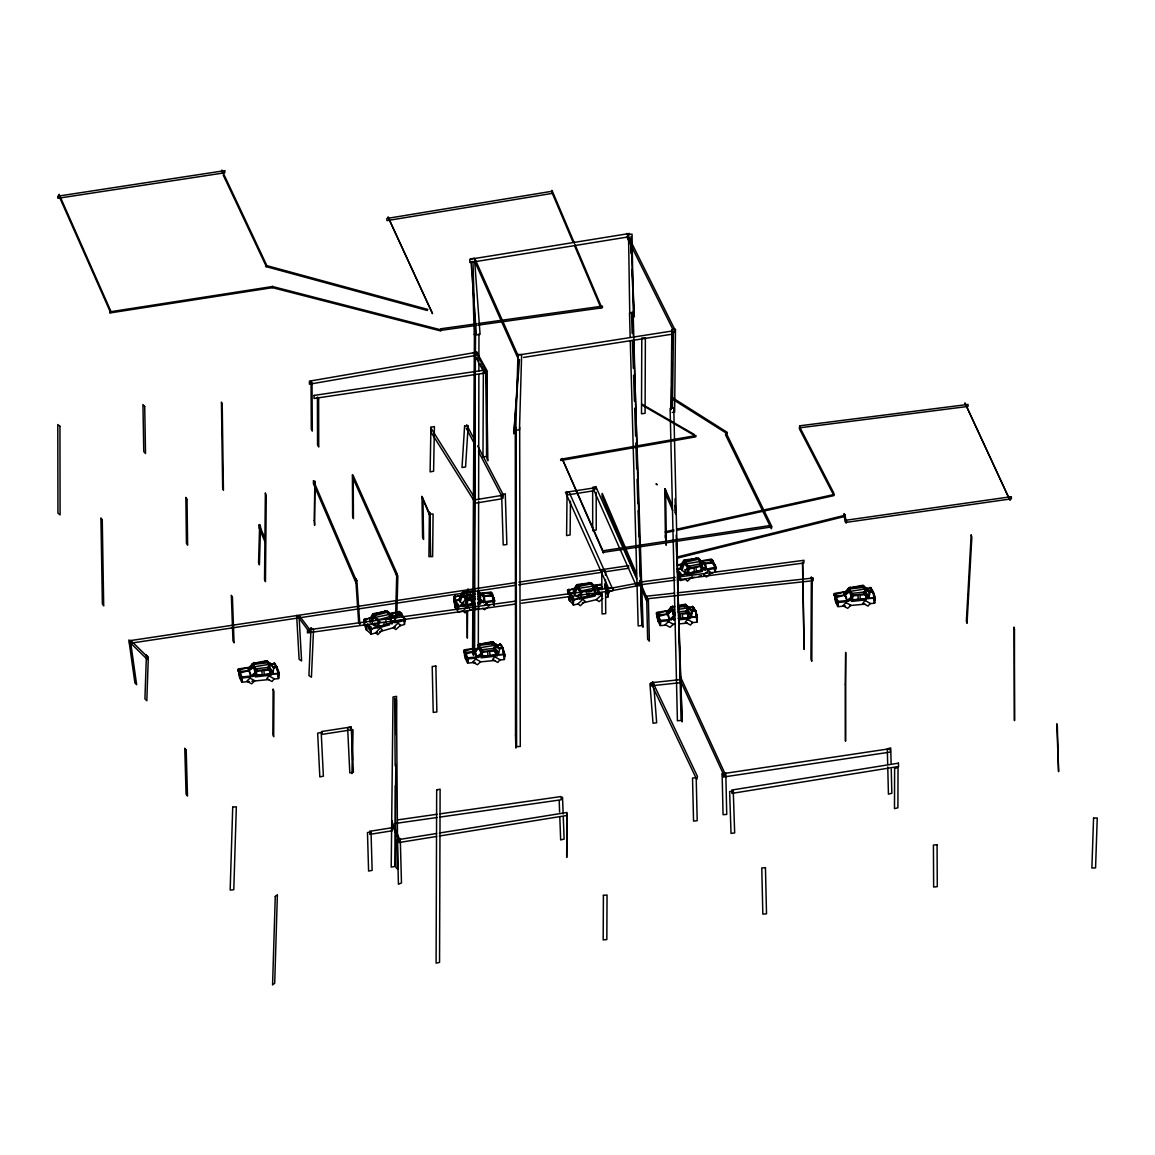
<?xml version="1.0" encoding="UTF-8"?>
<svg xmlns="http://www.w3.org/2000/svg" width="1155" height="1155" viewBox="0 0 1155 1155"><rect width="100%" height="100%" fill="white"/><g stroke="black" fill="none" stroke-linecap="round" stroke-linejoin="round"><path stroke-width="1.5" d="M238.955 674.361L238.955 668.846L248.556 667.402M464.729 655.289L464.729 649.76L474.33 648.316M351.986 773.59L352.636 729.484L352.564 760.264M474.719 608.728L474.633 649.197L478.314 649.009L478.401 608.541M474.734 605.206L474.936 503.147M474.936 501.385L475.239 355.336M475.239 353.574L475.283 332.452M478.401 606.779L478.618 501.198M478.618 499.436L478.877 374.494M478.877 370.972L478.892 363.941M478.906 358.656L478.964 334.026M474.286 355.336L472.539 653.499L473.637 655.448L475.514 335.99L474.416 334.04L474.301 353.56M811.315 582.409L810.94 659.173L811.806 661.281L812.196 579.016L811.344 576.923L811.33 579.666M657.397 617.723L657.44 612.222L667.027 610.807M834.993 598.781L835.022 593.28L847.019 591.504M466.967 610.461L467.327 638.138L467.587 610.923M466.995 607.443L467.154 590.811L467.616 607.905M395.819 764.408L394.736 866.495L391.213 867.116L393.018 696.97L396.54 696.35L396.136 734.623M567.062 493.445L566.585 535.617L570.094 534.938L570.469 501.198M671.026 409.722L671.82 329.536L675.473 329.204L674.635 412.176L672.21 412.393M671.344 408.74L671.633 387.084M671.69 381.67L671.936 362.713M672.109 349.185L672.311 332.943M672.47 408.033L673.437 332.236L672.354 330.229M696.812 616.207L696.884 614.33L697.302 619.239L697.014 617.42M366.366 625.028L366.106 629.619L370.986 633.85L371.361 627.295L367.709 624.119M483.815 599.893L483.642 602.823L478.459 598.319L478.762 592.486L483.974 596.962M569.487 595.619L569.198 600.21L573.356 604.628L573.775 598.088L569.617 593.656M680.67 578.756L680.584 580.07L677.465 576.749M680.887 575.479L681.002 573.515L677.884 570.195M458.29 608.844L458.578 604.917L455.171 600.326L454.709 606.851L457.25 610.302M518.046 372.184L513.86 433.818L519.49 359.508M518.797 362.28L518.985 359.797M462.765 597.005L463.227 591.649M667.287 613.854L667.518 611.255L672.643 605.956L672.326 609.898L667.171 615.167M474.59 651.348L474.835 648.764M221.673 171.821L221.847 170.088L266.545 264.928L266.372 266.661L223.175 174.983M401.55 615.528L401.752 613.406L399.515 611.471M674.361 332.395L674.679 329.305L626.92 233.44M713.213 563.322L713.444 561.215L711.552 559.179M491.034 594.262L491.294 592.169L492.81 594.276L492.304 596.023M576.417 589.974L577.096 584.603L591.418 582.683M568.217 593.843L568.852 589.137L570.007 593.583M677.379 572.259L677.624 570.483L680.165 575.753L686.705 573.559L684.828 569.632M364.619 622.126L365.11 618.589L366.279 621.506M372.43 619.037L373.325 613.652L387.272 611.038M576.172 587.78L576.619 585.123L582.351 584.531M462.794 591.851L462.014 595.258L458.838 600.023L461.942 593.121M714.873 566.34L715.292 564.55L715.768 569.372L715.32 567.856M474.806 609.291L475.557 606.202L467.948 588.862L467.198 591.952L472.785 604.671M371.78 624.465L373.527 617.55L379.403 619.672L377.223 628.32M600.874 307.779L601.235 306.393L574.988 244.514M575.262 593.598L576.735 588.473L582.293 590.869L581.802 592.587M579.853 599.416L581.326 594.291M682.013 570.743L683.962 563.914L689.535 566.311L687.081 574.858M460.152 602.217L462.289 595.489L467.501 598.131L464.83 606.563M370.957 621.347L373.022 617.015L377.57 620.466M376.126 623.469L374.855 626.111L371.448 623.527M578.843 594.522L577.514 597.092L573.443 593.439L576.273 587.924L580.359 591.577L579.593 593.049M460.672 597.467L464.989 591.721L462.072 596.471M372.675 617.319L375.014 613.55L370.134 622.401L369.716 618.95L372.863 613.897L373.267 617.348M575.002 590.537L578.828 584.589L576.518 588.097M681.479 567.192L686.07 560.016L683.746 563.524L684.323 560.031L698.645 558.11M691.383 611.168L695.859 611.183L693.505 607.429L689.03 607.415L686.099 611.197L689.838 618.748L691.744 616.236M868.979 592.212L873.454 592.241L871.101 588.487L866.625 588.458L863.695 592.255L865.182 595.273M272.898 667.633L277.373 667.648L275.034 663.952L270.559 663.937L267.585 667.648L269.101 670.665M273.273 672.701L271.367 675.199L269.851 672.167M498.671 648.561L503.147 648.576L500.808 644.865L496.332 644.851L493.373 648.561L497.155 656.112M252.526 676.642L257.377 670.737L253.465 665.511L250.852 668.658M474.344 652.33L476.625 649.572M674.592 615.832L670.997 620.134M477.939 648.013L479.253 646.439L483.165 651.665L478.3 657.57L476.322 654.943M668.196 613.478L671.979 609.003L674.91 612.944M848.593 601.192L853.487 595.316L849.575 590.046L848.246 591.605M478.56 644.851L479.917 643.436L479.599 647.334L474.474 652.633M249.047 667.835L254.129 662.508L253.811 666.406L251.083 669.236M848.867 588.429L850.239 587.014L849.921 590.956L847.164 593.757M845.114 592.298L847.51 589.844M844.767 596.211L845.965 594.984M692.307 576.706L687.499 581.182L685.319 579.175M464.093 609.739L467.818 606.548L469.464 608.108M467.573 610.793L465.104 612.915L462.852 610.793M602.809 598.478L599.127 601.611L596.327 599.517L601.235 595.33L602.26 596.096M703.554 574.945L708.463 570.758L711.263 572.866L706.369 577.038L704.593 575.71M484.147 605.494L486.645 603.531L489.576 605.769M488.334 606.75L484.595 609.71L482.732 608.295M370.206 617.665L363.854 620.163L366.063 622.588M569.805 593.785L574.165 592.327M677.032 569.213L681.392 567.755M574.165 588.473L567.625 590.667L570.151 594.406L574.511 592.948M677.032 565.373L681.392 563.914M677.379 569.848L681.739 568.39M389.091 619.513L390.491 619.08M394.519 615.976L401.464 613.926L405.535 619.975L396.872 622.545L395.241 620.12M377.483 632.377L370.726 634.34L370.712 629.129L404.423 619.253L404.452 624.48L399.962 625.793M379.721 631.713L395.458 627.107M459.762 599.214L455.287 600.456L457.669 607.111L464.368 605.234L463.169 601.914M249.942 670.261L240.5 672.917L237.728 670.463L247.17 667.792L249.018 669.438M460.513 595.403L453.814 597.265L455.546 601.091L460.008 599.849M844.132 595.301L836.581 597.409L833.794 594.883L843.237 592.255L845.085 593.93M391.054 616.294L377.844 619.946L378.725 627.8L389.726 624.768M386.449 619.47L391.949 617.968L388.455 611.933L374.696 615.673L377.31 620.206M255.067 663.475L258.619 662.537M479.325 644.808L480.855 644.403M483.223 643.768L484.407 643.451M673.567 606.924L674.751 606.62M849.647 588.386L854.714 587.043M380.717 621.924L378.623 622.473L378.999 626.429L384.24 625.057L383.98 622.415M588.776 592.024L591.057 591.476M593.944 594.753L589.05 595.937L588.862 593.338M596.644 588.4L602.102 587.115M703.871 563.828L712.967 561.705L716.432 567.928L707.336 570.05L704.738 565.387M601.019 593.352L573.039 599.893L573.097 605.119L577.76 604.036M605.682 592.255L608.006 591.707L608.079 596.947L605.74 597.496M601.928 594.19L600.109 594.623L597.51 589.96M605.567 593.338L609.19 592.486L605.74 586.264M582.423 602.939L596.413 599.676M685.002 579.464L680.338 580.561L680.266 575.32L715.248 567.148L715.306 572.375M689.665 578.381L694.328 577.283M698.992 576.201L701.316 575.652M710.643 573.472L712.981 572.923M370.885 618.012L363.897 619.629L364.865 623.325M389.538 613.68L398.865 611.515L398.951 614.229M261.81 662.291L265.174 661.526M486.457 643.465L487.583 643.205M488.709 642.96L492.088 642.194M680.309 605.754L683.688 605.003M856.779 587.058L859.017 586.552M861.269 586.061L862.395 585.802M673.813 529.856L665.41 531.719L665.511 532.802L673.928 530.939M676.613 529.235L833.636 494.585L833.737 495.654L676.729 530.318M582.365 592.558L580.936 592.861L578.106 586.668L592.371 583.622L595.215 589.801L585.701 591.836M592.645 487.309L596.168 486.587L596.168 489.489M252.613 663.475L266.762 660.732M478.401 644.403L492.55 641.646M609.753 588.473L639.495 582.813L639.48 585.412L609.739 591.071M671.127 606.938L673.481 606.49M678.202 605.581L685.276 604.224M848.723 587.996L862.872 585.282M475.167 599.387L473.983 599.604L474.2 603.531L475.384 603.314M477.549 598.94L479.065 598.665L479.267 602.592L477.751 602.881M479.339 602.823L493.719 600.254L493.82 605.494M457.856 611.933L462.65 611.082M469.84 609.782L472.236 609.364M477.044 608.497L479.44 608.079M482.718 596.399L492.16 594.724L494.975 601.091L485.519 602.766L483.425 597.987M677.292 565.142L679.689 564.708M701.273 560.882L710.859 559.179M574.858 588.848L567.654 590.133L567.798 594.219M594.031 585.455L601.235 584.17M475.846 352.362L309.453 381.164L309.41 384.196L475.802 355.394M470.836 258.836L474.46 258.229M253.869 663.663L251.905 663.981L254.042 666.854L268.711 664.414L266.574 661.526L255.818 663.331M481.606 644.259L477.694 644.909L479.816 647.782L494.484 645.327L492.362 642.454L483.555 643.927M674.506 610.028L672.557 610.36L670.42 607.429L672.369 607.111M678.245 606.144L685.088 605.018L687.225 607.949L678.418 609.392M853.877 587.52L848.001 588.473L850.138 591.403L864.821 588.992L862.669 586.076L855.826 587.202M629.605 233.454L469.796 259.283L469.883 262.517L627.916 236.977M475.254 596.716L465.812 598.247L466.36 606.187L473.449 605.047M477.607 596.341L479.975 595.951L480.523 603.892L478.156 604.282M436.619 833.477L398.764 839.57L398.764 842.573L436.619 836.465M439.42 833.029L567.004 812.47L567.004 815.473L439.42 836.018M466.808 593.28L463.862 593.757L466.028 600.051L470.922 599.272M470.72 592.659L474.618 592.039M478.748 598.016L480.697 597.713L478.531 591.403M472.871 598.954L474.835 598.651M518.321 355.047L672.354 330.98L672.412 334.156L523.518 357.415M373.801 614.012L372.675 614.186L372.141 616.857L373.253 616.683M374.913 613.839L378.277 613.319M515.534 582.64L129.692 640.707L129.548 643.364L515.39 585.296M518.869 582.149L628.623 565.632L628.493 568.289L605.206 571.783M518.725 584.805L601.87 572.288M270.14 664.154L274.933 663.432M495.914 645.082L500.707 644.36M471.933 600.008L466.302 600.831L466.505 604.83L472.135 603.993L457.755 606.693L457.828 610.187M688.611 607.631L693.404 606.924M868.603 588.328L871 587.967M397.667 819.891L437.11 814.246M439.925 813.856L561.099 796.546L561.186 799.78L440.026 817.076M394.938 823.515L437.211 817.48M477.073 323.703L440.647 328.8L440.488 330.417L476.914 325.32M478.415 323.516L602.506 306.147L602.347 307.764L478.257 325.132M516.444 601.019L307.504 629.937L307.418 632.868L516.357 603.95M521.54 600.311L613.276 587.621L613.19 590.537L521.454 603.242M675.184 577.428L639.552 582.178L639.394 584.906L675.025 580.157M677.927 577.067L803.995 560.291L803.837 563.019L677.768 579.796M461.192 595.807L453.857 596.731L454.045 602.203M478.314 593.67L490.543 592.125L490.63 594.868M380.125 612.569L385.38 611.962M481.13 657.83L495.712 656.156L495.134 648.2L480.552 649.875L481.014 656.242M673.61 607.718L671.604 607.949L673.12 614.33L675.112 614.114M677.595 607.27L686.561 606.245L688.062 612.641L679.097 613.666M678.144 611.919L687.86 610.836L688.409 618.777L678.692 619.86M466.043 592.111L463.04 592.443L464.527 595.446L475.499 594.248M472.02 591.461L474.012 591.245M477.491 594.031L479.484 593.814L477.997 590.811M674.433 593.15L646.67 596.182L646.482 598.868L813.091 580.72L813.264 578.02L677.22 592.847M678.678 679.804L651.073 682.735L651.073 685.825L653.037 685.622M655.015 685.406L680.642 682.677L680.642 679.588M683.847 560.55L687.283 560.204M390.462 613.623L400.251 612.612L402.445 615.283L394.606 616.091M248.007 670.68L239.937 671.503L240.745 678.115L250.823 677.075L250.216 672.123M473.781 651.593L465.71 652.416L466.533 659.029L476.611 658.004L476.004 653.037M844.074 595.172L836.018 595.966L836.812 602.607L846.889 601.625L846.297 596.644M668.5 613.926L658.422 614.908L659.216 621.563L669.308 620.567L668.702 615.586M249.379 681.479L242.045 682.186L242.131 676.902L278.831 673.307L278.745 678.606L273.851 679.082M251.833 681.233L268.956 679.559M475.167 662.393L467.818 663.114L467.919 657.816L504.605 654.235L504.518 659.519L499.624 660.01M480.061 661.916L494.73 660.487M675.285 618.965L660.617 620.351L660.487 625.635L665.381 625.173M680.18 618.503L697.302 616.885L697.187 622.155L692.293 622.617M845.417 605.985L838.082 606.678L838.212 601.409L874.898 597.944L874.898 600.297L874.465 595.374L874.783 603.213L869.888 603.675M850.311 605.523L864.994 604.137M672.73 624.48L675.17 624.249M680.064 623.787L687.398 623.094M679.126 614.446L680.382 614.33L680.67 618.243L678.158 618.474M470.518 591.042L472.944 590.84M691.513 559.294L696.855 558.948M584.271 583.867L589.628 583.52M595.056 585.441L601.033 585.137M462.577 594.796L463.747 594.738M596.529 588.198L602.52 587.881M604.513 587.78L606.519 587.678L605.032 584.921M639.61 585.34L636.073 585.368L592.861 487.843L596.384 487.829L636.723 578.843M498.426 647.912L502.901 647.941L504.663 654.64L497.949 654.611L497.069 651.261M272.638 666.998L277.128 667.013L278.889 673.712L272.161 673.683L271.281 670.333M868.719 591.577L873.194 591.605L874.956 598.348L868.242 598.304L867.362 594.926M691.138 610.519L695.613 610.547L697.36 617.29L690.647 617.246L689.333 612.193M385.669 611.529L394.418 616.106L392.397 615.312M697.216 558.529L705.575 563.524L706.34 569.242L701.634 566.556L700.868 560.854L705.59 563.539L699.757 560.204M595.821 586.841L598.348 588.083L589.988 583.102L595.056 586.451M460.917 604.57L463.516 605.899M595.576 591.793L599.113 593.814L598.94 592.486M386.911 612.294L390.621 614.619M477.852 591.62L484.465 596.182L483.007 595.229M700.666 561.503L702.947 563.062M477.852 591.707L481.722 594.406M390.751 614.734L384.384 610.88L385.597 611.803M391.964 615.629L394.1 617.218M702.991 562.918L695.888 557.822L697.158 558.803M595.763 587.491L588.66 582.394L589.931 583.376M704.117 563.77L705.229 564.622M479.108 593.381L484.104 597.265M495.914 645.674L499.494 648.46L492.882 641.761L495.206 644.764M867.405 590.234L869.802 592.111L863.204 585.383L865.499 588.386M688.611 608.237L692.206 611.053L685.622 604.325L687.918 607.328M477.852 592.125L480.162 593.944M392.729 616.005L388.903 612.973L390.058 618.791L391.372 619.86M392.686 620.928L395.01 622.776L394.447 619.86M595.446 586.928L592.717 584.675L593.136 590.523M705.07 564.319L699.944 560.117L700.378 565.964L705.46 570.195L705.257 567.264M596.644 587.909L597.842 588.891M594.493 591.663L598.232 594.767L598.03 591.822M595.879 585.614L597.048 586.639M482.761 593.627L483.945 594.71M480.105 599.936L481.13 600.86M690.127 574.699L691.152 575.623M604.643 584.084L606.216 585.773L605.668 587.548M270.14 664.76L267.108 660.833L273.721 667.532M500.519 644.201L501.977 646.093L501.79 648.013M274.746 663.273L276.305 667.46M275.439 666.334L276.016 667.085M871.491 590.869L872.357 592.024L870.812 587.808L870.913 590.104M693.217 606.765L694.776 610.966M693.606 609.436L694.473 610.576M307.793 629.85L299.535 618.878L299.318 615.702L309.641 629.403L309.858 632.594L308.833 631.222M604.527 585.397L608.541 593.93L608.497 590.638M680.497 575.768L678.692 572.938L680.035 577.096M364.98 621.448L363.738 619.47L364.07 625.072M374.61 623.224L376.934 627.05L370.596 629.562L367.492 624.451L366.626 630.341L364.273 624.494M493.95 604.325L492.506 596.052L490.572 592.645L490.904 595.792M475.499 351.928L486.082 370.798L485.966 373.888L485.259 372.632M476.798 357.516L477.506 358.786M478.213 360.042L478.921 361.298M480.336 363.811L481.029 365.067M481.736 366.337L483.151 368.849M497.747 647.493L496.073 644.432L490.861 642.194L491.987 644.23M271.411 665.554L270.284 663.519L265.072 661.281L265.636 662.291M868.055 591.129L866.394 588.097L861.182 585.816L861.731 586.827M690.459 610.085L688.799 607.054L683.587 604.772L684.698 606.794M466.663 424.78L473.998 438.813M477.665 445.83L503.349 494.961L502.916 498.325L478.473 451.547M466.245 428.159L473.579 442.192M496.217 644.822L497.733 647.84M270.443 663.908L271.194 665.41M626.602 236.53L672.773 329.189M866.539 588.487L868.04 591.504M868.791 593.02L869.542 594.536M865.932 596.774L866.683 598.29M688.957 607.443L689.708 608.945M691.195 611.962L691.946 613.478M578.222 595.504L579.478 598.131L572.938 600.326L570.426 595.099L569.603 600.947L568.448 596.5M1008.546 497.242L964.93 402.951L1010.048 500.433M612.511 588.675L568.996 491.915L565.43 492.247L608.945 589.007M404.943 618.647L404.943 621.448L404.51 620.452M399.053 840.71L392.296 825.031L392.166 822.057L399.399 838.862L399.529 841.836M672.412 505.746L665.222 488.969L664.847 492.059L672.759 510.524M675.285 512.459L676.007 514.134M636.477 573.602L602.26 493.416L602.029 496.433L636.246 576.619M639.466 580.575L646.901 598.001L646.67 601.033L639.726 584.762M574.439 243.229L552.018 190.373L551.657 191.744L572.981 242.03M574.627 245.9L600.326 306.479M714.281 569.17L715.45 572.129L715.176 567.452L710.903 559.699L711.076 561.258M607.054 593.728L608.223 596.702L607.949 592.024M492.853 600.744L494.022 605.263M395.761 621.78L394.418 616.12L389.928 613.666L390.953 617.997M464.238 652.041L463.819 650.034L464.729 654.279L464.31 652.257M238.464 671.127L238.031 669.106L238.955 673.351L238.522 671.329M834.516 595.547L834.112 593.54L835.007 597.799L834.603 595.792M873.83 597.828L874.537 602.794L873.021 591.476L873.267 593.381M696.147 615.398L695.426 610.432L695.671 612.338M502.728 647.811L504.287 659.115M277.792 673.264L278.499 678.187L276.94 666.897L277.445 670.723M598.752 591.143L598.348 588.112L593.641 585.412L594.406 591.115M502.974 649.731L503.392 652.907M695.916 614.243L696.956 621.751M402.214 616.828L402.041 615.283L398.937 612.02L399.096 613.565M391.574 621.015L391.935 624.162M713.617 564.636L713.444 563.077L713.501 564.405M606.389 589.209L606.216 587.65L606.26 588.978M492.535 596.124L492.867 599.257M503.638 652.647L503.277 649.226L499.87 643.682L500.043 645.4M277.676 670.015L274.096 662.753L274.269 664.472M277.85 671.734L278.081 674.015M874.118 598.593L873.57 592.905L870.163 587.303L870.495 590.71M696.422 616.395L695.989 611.847L692.581 606.245L692.899 609.667M390.607 620.379L390.852 622.978L386.189 624.407L385.828 620.509M653.802 685.868L653.6 683.24L649.933 683.659L653.008 723.218L656.675 722.785L654.004 688.51M492.608 597.467L492.723 598.868M474.835 263.297L480.076 334.315L476.452 334.936L471.023 261.377M586.754 592.529L587.043 596.5L581.586 597.611L581.297 593.627M478.632 644.577L478.776 646.67L473.954 651.665L476.755 657.022L481.837 652.691L479.051 647.349L473.969 651.68L473.81 649.572M673.293 612.468L673.827 620.394M402.056 616.611L401.983 615.211L404.351 619.571L404.553 624.22M630.933 236.732L634.312 316.961L631.727 269.505M630.717 245.438L631.049 253.465M562.528 797.21L563.164 813.957M563.265 816.744L564.116 839.079L560.666 839.93L559.829 817.61M559.193 800.863L559.612 812.023M633.33 335.484L632.637 314.636L631.467 312.673L632.175 333.506M633.503 340.696L643.118 627.252L641.949 625.288L640.736 588.805M632.406 340.451L633.33 368.243M633.575 375.187L634.442 401.247M634.673 408.191L635.611 435.969M635.842 442.928L636.708 468.973M637.069 479.397L637.878 503.71M638.109 510.654L638.989 536.714M639.278 545.391L640.318 576.648M675.098 498.758L675.588 514.322M676.238 535.083L682.114 721.947L680.613 680.064M675.126 505.313L675.343 512.228M676.31 543.384L676.974 564.145M677.408 577.976L680.555 678.332M472.958 261.362L475.181 336.538L474.257 334.373L472.409 271.728M392.036 820.685L392.123 823.919M640.606 582.005L633.128 312.471L629.504 312.933L630.168 337.274M640.664 583.751L641.819 625.476L638.181 625.952L630.269 340.754M400.309 840.003L400.28 838.516L397.233 839.873L398.446 884.268L401.478 882.925L400.352 841.475M891.097 763.036L890.722 747.92L887.314 748.801L887.675 763.917M891.241 769.086L891.833 793.268L888.426 794.164L887.762 766.949M802.667 562.211L804.097 649.399L802.855 583.376M802.523 563.034L802.812 580.474M632.218 244.542L632.059 234.133L628.522 234.783L629.735 312.875L633.272 312.211L632.261 247.141M605.451 575.248L605.422 570.974L601.769 571.306L601.899 589.786M605.48 579.507L605.552 589.454M605.567 590.884L605.725 613.623L602.073 613.955L601.914 592.631M395.169 765.924L394.678 698.226L396.497 700.074L397.71 869.296L395.905 867.448L395.313 785.66M519.678 427.22L520.284 746.462L516.603 746.621L515.982 427.393M596.182 492.377L596.24 530.001L592.717 530.708L592.645 490.196M430.642 556.147L429.848 512.474L429.891 542.966M515.505 735.331L515.866 748.05L515.505 427.235L515.505 735.331M799.953 425.776L799.953 427.783L968.063 406.43L968.063 404.423L799.953 425.776M353.112 475.427L353.112 478.459L396.598 575.609L396.598 572.577L353.112 475.427M436.677 789.919L436.099 963.155L439.55 962.389L440.113 789.154L436.677 789.919M483.353 372.661L482.978 456.976L486.529 456.384L486.89 372.069L483.353 372.661M641.79 338.242L641.501 413.822L645.082 413.288L645.371 337.708L641.79 338.242M894.62 768.422L894.49 808.616L897.897 807.793L898.027 767.584L894.62 768.422M273.1 689.261L272.854 734.566L273.692 736.702L273.937 691.383L273.1 689.261M474.878 258.691L474.849 261.723L517.844 358.093L517.859 355.061L474.878 258.691M603.401 895.342L603.184 939.881L606.837 939.564L607.054 895.024L603.401 895.342M666.204 537.696L666.132 545.247L665.468 535.559L666.204 537.696M59.179 194.444L59.165 196.379L110.577 312.543L110.591 310.608L59.179 194.444M265.347 493.199L264.538 579.651L265.462 581.687L266.271 495.25L265.347 493.199M845.359 684.236L845.503 741.221L845.677 652.402L845.359 684.236M429.386 514.062L428.924 556.652L432.634 556.609L433.082 514.004L429.386 514.062M322.072 731.462L322.043 734.378L350.571 729.96L350.6 727.058L322.072 731.462M566.86 814.058L566.715 857.313L566.86 814.058M314.276 520.573L314.622 525.366L314.853 481.101L314.276 520.573M430.916 427.235L430.108 471.89L433.601 471.226L434.41 426.57L430.916 427.235M657.108 484.667L656.213 483.931L657.108 484.667M314.102 395.414L314.03 398.475L485.909 372.95L485.966 369.889L314.102 395.414M278.398 670.766L278.846 675.675L278.398 670.766M504.186 651.68L504.62 656.589L504.186 651.68M369.889 831.282L369.817 834.358L392.296 830.763L392.382 827.673L369.889 831.282M396.743 573.804L395.631 615.716L396.743 617.81L397.854 575.883L396.743 573.804M259.658 524.601L258.561 562.846L259.413 564.867L260.51 526.622L259.658 524.601M313.496 480.697L313.409 483.714L355.928 582.755L356 579.738L313.496 480.697M517.945 354.47L515.78 429.978L519.476 430.05L521.641 354.542L517.945 354.47M232.718 807.128L230.163 890.072L233.786 889.711L236.342 806.782L232.718 807.128M275.265 896.424L272.566 984.912L274.702 983.237L277.388 894.735L275.265 896.424M642.353 404.438L642.339 405.261L694.429 435.392L694.458 434.569L642.353 404.438M146.411 655.13L144.924 698.89L146.829 700.71L148.316 656.964L146.411 655.13M259.196 524.818L259.081 527.893L265.101 542.042L265.217 538.952L259.196 524.818M1093.568 818.087L1091.879 868.026L1095.561 867.896L1097.25 817.971L1093.568 818.087M456.485 604.238L457.871 609.032L456.485 604.238M311.027 628.002L308.934 675.588L311.431 677.234L313.525 629.663L311.027 628.002M239.013 669.351L238.767 674.708L239.908 678.274L240.168 672.917L239.013 669.351M464.786 650.279L464.541 655.636L465.696 659.187L465.956 653.831L464.786 650.279M573.472 589.729L573.284 593.179L576.461 588.27L576.648 584.82L573.472 589.729M680.699 565.17L680.526 568.606L683.688 563.698L683.876 560.262L680.699 565.17M657.484 612.742L657.209 618.084L658.364 621.679L658.653 616.337L657.484 612.742M835.079 593.785L834.805 599.127L835.946 602.722L836.249 597.38L835.079 593.785M971.167 535.039L966.36 621.173L967.038 623.354L971.846 537.219L971.167 535.039M571.465 597.51L571.35 599.387L573.169 602.217L573.27 600.34L571.465 597.51M464.599 426.08L462.014 467.472L465.566 467.01L468.165 425.618L464.599 426.08M603.228 550.733L603.127 552.379L770.255 527.142L770.371 525.496L603.228 550.733M368.835 626.819L368.69 628.71L370.842 631.453L370.986 629.562L368.835 626.819M242.102 677.205L241.655 682.042L239.677 677.667L240.139 672.845L242.102 677.205M467.891 658.133L467.429 662.956L465.451 658.595L465.927 653.759L467.891 658.133M799.549 426.758L799.347 428.707L833.751 495.278L833.953 493.329L799.549 426.758M660.588 620.668L660.097 625.476L658.119 621.072L658.624 616.265L660.588 620.668M838.183 601.726L837.693 606.519L835.715 602.116L836.22 597.308L838.183 601.726M431.133 428.375L430.743 431.753L473.738 500.274L474.127 496.895L431.133 428.375M454.998 595.792L454.276 601.654L454.998 607.617L455.72 601.755L454.998 595.792M680.425 676.729L680.021 679.819L724.416 776.333L724.82 773.244L680.425 676.729M672.239 397.565L672.066 398.865L727.015 433.601L727.188 432.317L672.239 397.565M273.822 667.807L273.071 672.196L269.794 667.662L270.559 663.259L273.822 667.807M499.61 648.72L498.844 653.124L495.582 648.576L496.347 644.187L499.61 648.72M689.073 606.794L688.308 611.226L691.556 615.759L692.321 611.327L689.073 606.794M866.669 587.852L865.904 592.27L869.138 596.803L869.903 592.385L866.669 587.852M494.152 597.684L494.253 602.506L494.152 597.684M652.705 682.028L652.012 685.132L696.768 779.553L697.461 776.463L652.705 682.028M726.033 432.735L725.456 434.713L771.352 528.687L771.915 526.709L726.033 432.735M683.5 563.351L680.67 568.881L684.756 572.519L687.586 567.004L683.5 563.351M266.126 265.448L265.578 266.487L427.22 310.464L427.769 309.41L266.126 265.448M461.885 594.912L458.939 600.297L462.534 604.123L465.479 598.738L461.885 594.912M272.277 286.469L271.714 287.465L440.719 330.951L441.282 329.94L272.277 286.469M268.971 675.92L266.776 678.664L272.031 681.508L274.211 678.765L268.971 675.92M494.744 656.834L492.55 659.577L497.805 662.436L500 659.693L494.744 656.834M687.442 619.47L685.233 622.198L690.459 625.057L692.668 622.328L687.442 619.47M865.023 600.513L862.828 603.242L868.055 606.101L870.264 603.372L865.023 600.513M252.844 663.649L248.036 668.644L250.967 676.094L256.049 671.762L253.263 666.435L248.181 670.766L253.003 665.742L252.844 663.649M671.358 607.097L666.507 612.063L669.452 619.585L674.549 615.283L671.777 609.912L666.666 614.215L671.517 609.219L671.358 607.097M848.939 588.14L844.103 593.121L847.034 600.629L852.145 596.341L849.373 590.97L844.262 595.258L849.098 590.277L848.939 588.14M380.284 628.017L375.664 632.723L377.772 634.629L382.392 629.908L380.284 628.017M249.942 678.115L246.78 681.219L251.689 683.818L254.851 680.714L249.942 678.115M475.716 659.043L472.568 662.147L477.477 664.731L480.624 661.642L475.716 659.043M668.413 621.607L665.237 624.682L670.131 627.281L673.307 624.205L668.413 621.607M846.009 602.665L842.832 605.74L847.712 608.324L850.889 605.249L846.009 602.665M582.9 599.257L578.092 603.747L580.272 605.754L585.08 601.264L582.9 599.257M397.999 623.195L393.22 627.613L395.862 629.562L400.655 625.158L397.999 623.195M472.944 648.72L463.502 651.377L466.274 653.846L475.716 651.189L472.944 648.72M659.981 612.785L656.199 613.839L658.985 616.351L668.427 613.724L665.641 611.197L659.981 612.785M844.81 515.274L677.595 556.912L677.74 558.038L844.969 516.401L844.81 515.274M700.897 566.268L696.003 567.452L696.292 571.379L701.172 570.195L700.897 566.268M701.634 563.524L687.889 566.499L688.611 574.41L702.341 571.422L701.634 563.524M594.392 588.097L580.662 591.071L581.384 598.969L595.114 595.994L594.392 588.097M387.228 611.385L372.978 614.46L375.851 617.29L390.101 614.229L387.228 611.385M702.442 565.243L688.178 568.289L685.334 562.11L699.598 559.049L702.442 565.243M321.206 732.414L317.668 733.165L319.834 776.911L323.371 776.16L321.206 732.414M693.982 567.957L688.539 569.069L688.828 573.039L694.271 571.942L693.982 567.957M371.029 831.889L367.478 832.553L368.589 871.058L372.141 870.394L371.029 831.889M476.798 352.145L473.305 352.751L483.945 372.155L487.453 371.535L476.798 352.145M695.729 435.608L560.651 459.271L560.753 460.498L695.815 436.835L695.729 435.608M552.104 191.239L386.838 218.483L386.954 220.634L552.22 193.405L552.104 191.239M501.227 495.509L475.023 499.841L475.283 503.19L501.487 498.859L501.227 495.509M351.221 727.159L347.626 727.751L349.806 772.897L353.416 772.305L351.221 727.159M698.717 558.471L684.063 560.825L686.258 563.77L700.912 561.417L698.717 558.471M591.49 583.044L576.836 585.397L579.016 588.328L593.67 585.975L591.49 583.044M898.402 763.166L731.765 790.049L731.938 793.384L898.59 766.501L898.402 763.166M272.306 286.541L109.739 311.864L109.797 312.991L272.349 287.682L272.306 286.541M594.32 487.872L566.816 492.131L566.874 494.975L594.377 490.702L594.32 487.872M224.72 170.651L57.75 196.191L57.851 198.299L224.821 172.774L224.72 170.651M890.202 748.671L722.525 773.735L722.712 777.127L890.39 752.064L890.202 748.671M1011.318 496.679L846.745 520.125L846.846 522.277L1011.433 498.83L1011.318 496.679M733.266 791.088L729.628 791.565L731.028 833.405L734.667 832.928L733.266 791.088M269.707 669.886L263.874 670.636L264.264 674.607L270.082 673.856L269.707 669.886M495.481 650.814L489.648 651.55L490.038 655.535L495.87 654.784L495.481 650.814M686.243 617.708L682.749 618.142L682.374 614.171L688.207 613.449L688.568 617.42L686.243 617.708M865.802 594.493L859.97 595.229L860.331 599.2L866.163 598.463L865.802 594.493M255.082 664.24L253.089 664.472L254.605 670.824L269.563 669.077L268.047 662.725L255.082 664.24M493.82 643.653L478.877 645.4L480.393 651.752L495.336 650.005L493.82 643.653M505.284 494.109L501.631 494.528L503.219 544.958L506.872 544.539L505.284 494.109M269.346 667.272L254.779 668.947L255.356 676.902L269.938 675.227L269.346 667.272M864.157 587.303L849.199 588.992L850.701 595.388L865.658 593.699L864.157 587.303M865.456 591.894L850.874 593.511L851.423 601.452L865.99 599.82L865.456 591.894M696.191 777.647L692.538 778.051L693.549 821.104L697.201 820.7L696.191 777.647M435.868 666.089L432.215 666.478L433.226 712.375L436.879 711.985L435.868 666.089M937.066 844.68L933.428 845.07L933.644 887.04L937.283 886.636L937.066 844.68M673.769 408.047L670.117 408.408L677.408 720.778L681.075 720.417L673.769 408.047M261.882 670.795L256.468 671.3L256.785 675.227L262.199 674.722L261.882 670.795M487.655 651.709L482.256 652.229L482.573 656.156L487.973 655.636L487.655 651.709M857.977 595.374L852.563 595.865L852.866 599.792L858.266 599.301L857.977 595.374M765.447 867.65L761.78 867.968L762.834 914.139L766.516 913.822L765.447 867.65M725.802 773.258L722.12 773.504L723.059 814.679L726.74 814.434L725.802 773.258M712.26 560.363L702.283 560.882L703.77 563.626L713.747 563.106L712.26 560.363M491.943 593.381L481.866 593.41L482.631 596.197L492.723 596.168L491.943 593.381M484.479 596.197L479.585 593.251L479.758 598.969L484.652 601.914L484.479 596.197M299.102 616.958L296.633 615.413L299.116 659.346L301.585 660.891L299.102 616.958M59.945 426.296L57.793 424.564L57.938 513.152L60.089 514.885L59.945 426.296M130.544 641.646L128.84 640L134.933 683.053L136.637 684.684L130.544 641.646M146.945 656.3L130.674 640.375L131.064 643.523L147.32 659.447L146.945 656.3M144.707 406.459L142.946 404.568L143.769 451.648L145.53 453.54L144.707 406.459M648.388 599.849L646.67 597.929L647.637 639.264L649.37 641.184L648.388 599.849M845.128 515.144L843.944 513.657L845.07 521.612L846.24 523.114L845.128 515.144M186.186 750.158L184.771 748.252L186.071 794.12L187.5 796.04L186.186 750.158M102.261 519.923L100.918 517.974L102.376 603.921L103.705 605.87L102.261 519.923M318.621 398.995L317.423 397.06L317.538 445.05L318.737 446.999L318.621 398.995M356.881 580.517L355.711 578.54L358.642 622.372L359.811 624.364L356.881 580.517M187.038 499.451L185.854 497.401L186.431 543.124L187.63 545.189L187.038 499.451M232.415 597.251L231.332 595.301L232.978 640.866L234.061 642.815L232.415 597.251M467.169 658.523L465.638 655.636L467.472 660.212L467.169 658.523M241.395 677.61L239.865 674.722L241.684 679.299L241.395 677.61M837.462 602.116L835.931 599.2L837.75 603.791L837.462 602.116M659.866 621.058L658.35 618.156L660.155 622.747L659.866 621.058M312.023 383.142L311.042 381.15L311.301 429.082L312.298 431.075L312.023 383.142M422.961 498.729L421.979 496.65L422.586 537.349L423.582 539.443L422.961 498.729M389.48 220.129L388.008 216.952L432.519 313.655L389.48 220.129M665.627 490.673L664.731 488.753L665.439 537.84L666.334 539.76L665.627 490.673M428.794 511.853L421.792 496.318L429.386 514.726L428.794 511.853M603.184 551.469L562.081 458.434L603.444 553.014L603.184 551.469M486.558 373.715L485.663 371.65L486.962 458.665L487.858 460.73L486.558 373.715M568.419 591.981L567.553 589.96L568.52 594.262L568.419 591.981M353.199 476.885L352.391 474.777L352.622 516.545L353.43 518.638L353.199 476.885M222.208 404.192L221.428 402.099L222.655 488.132L223.435 490.225L222.208 404.192M1057.316 725.802L1056.796 723.766L1058.586 771.656L1057.316 725.802M454.276 598.608L453.8 596.558L454.363 600.889L454.276 598.608M657.007 614.734L656.516 612.482L657.426 616.741L657.007 614.734M1014.465 629.157L1014.09 627.064L1014.494 720.633L1014.465 629.157"/></g></svg>
